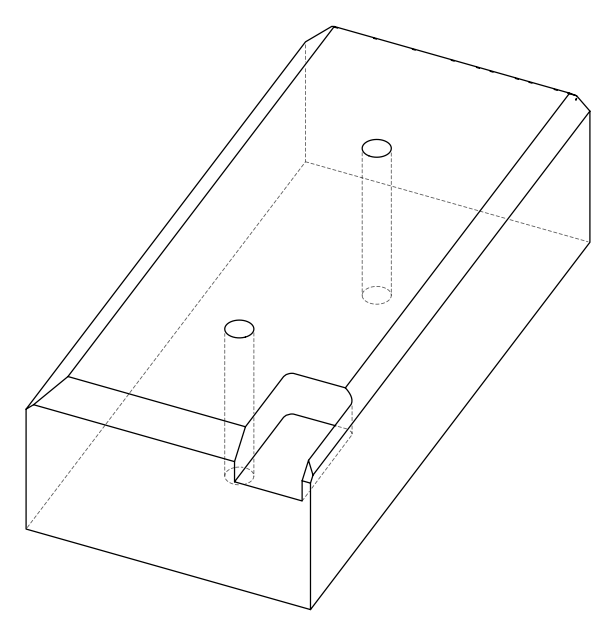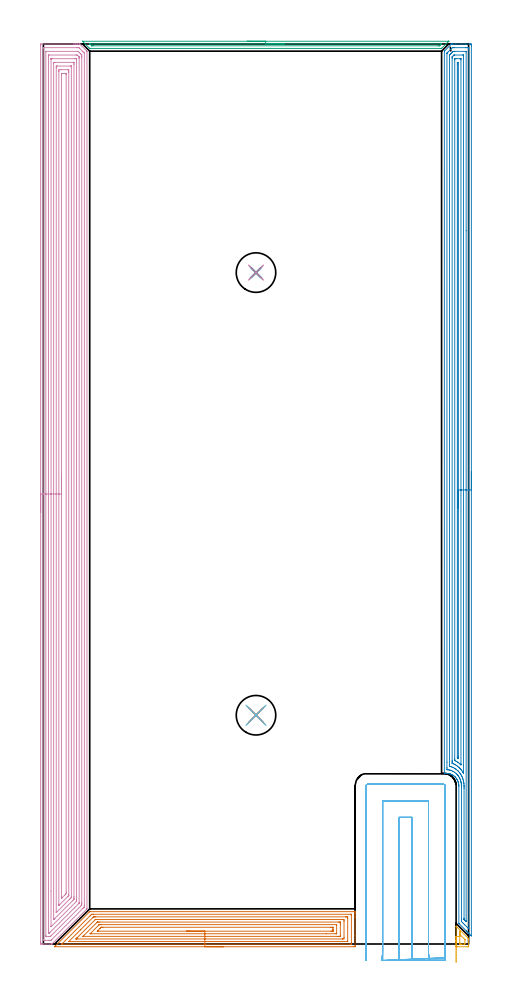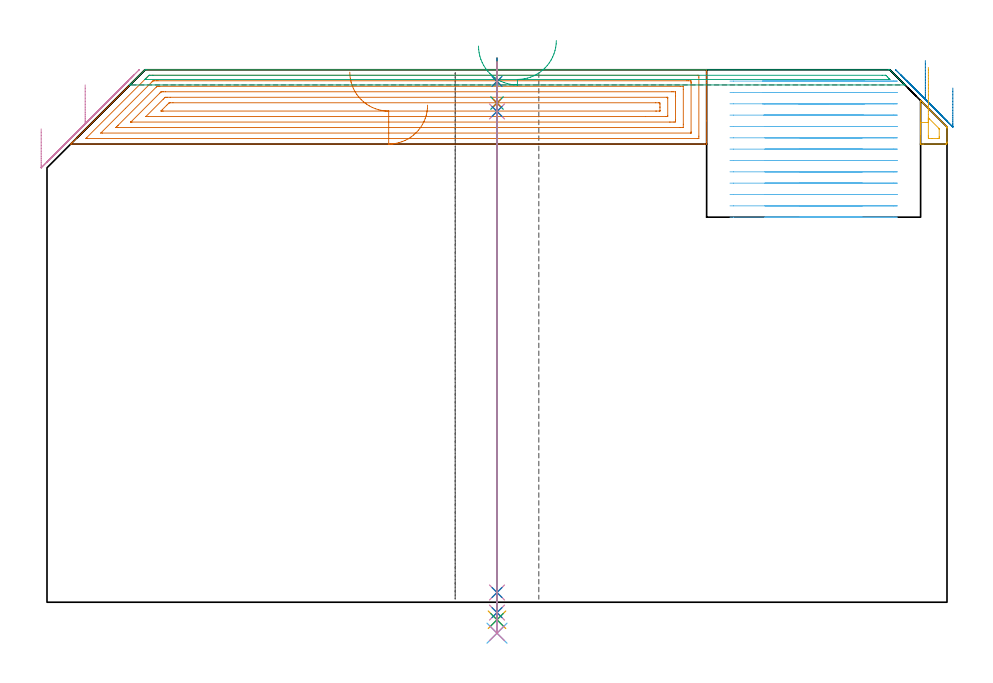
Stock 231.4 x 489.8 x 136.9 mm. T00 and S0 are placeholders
(PLAN: 16 operations, 10 tool changes, 91.4 min)
(1 AREA_MILL | FG_CHAMFER_SURFACE | UGT0205_001 | 8.98 min | 31950 mm3)
(2 AREA_MILL_1 | FG_CHAMFER_SURFACE_1 | UGT0205_001 | 21.29 min | 52848 mm3)
(3 AREA_MILL_2 | FG_CHAMFER_SURFACE_2 | UGT0205_001 | 3.29 min | 1511 mm3)
(4 AREA_MILL_3 | FG_CHAMFER_SURFACE_3 | UGT0205_001 | 35.18 min | 152460 mm3)
(5 AREA_MILL_4 | FG_CHAMFER_SURFACE_4 | UGT0205_001 | 0.37 min | 1217 mm3)
(6 MILL_SLOT | SLOT_PARTIAL_RECTANGULAR | NXT0201_011 | Follow Part, ap 3, ae 75% | 18.59 min | 187749 mm3)
(7 SPOT_DRILL | STEP1HOLE | NXT0321_9005460120000 | 0.05 min | 176 mm3)
(8 SPOT_DRILL_1 | STEP1HOLE_1 | NXT0321_9005460120000 | 0.05 min | 184 mm3)
(9 DRILL_BLIND_HOLE_INTO_CENTER | STEP1HOLE | UGT0301_180 | 0.04 min | 122 mm3)
(10 GUN_DRILL_THROUGH_HOLE | STEP1HOLE | UGT0307_001 | 0.61 min | 2484 mm3)
(11 SPADE_DRILL_TO_ENLARGE_THROUGH_HOLE | STEP1HOLE | UGT0306_004 | 0.58 min | 16719 mm3)
(12 DRILL_TO_ENLARGE_THROUGH_HOLE | STEP1HOLE | UGT0301_052 | 0.59 min | 30101 mm3)
(13 DRILL_BLIND_HOLE_INTO_CENTER_1 | STEP1HOLE_1 | UGT0301_180 | 0.04 min | 139 mm3)
(14 GUN_DRILL_THROUGH_HOLE_1 | STEP1HOLE_1 | UGT0307_001 | 0.61 min | 2486 mm3)
(15 SPADE_DRILL_TO_ENLARGE_THROUGH_HOLE_1 | STEP1HOLE_1 | UGT0306_004 | 0.58 min | 16726 mm3)
(16 DRILL_TO_ENLARGE_THROUGH_HOLE_1 | STEP1HOLE_1 | UGT0301_052 | 0.59 min | 30087 mm3)
(TOOL UGT0205_001 | Chamfer Mill 20 x 3 x 45 deg. | D20 FL50 Z2)
(TOOL NXT0201_011 | ENDMILL 12mm [2P460-1200-NA 1630] | D12 FL38 Z6)
(TOOL NXT0321_9005460120000 | NC Spot Drill, 142deg, 12mm, Carbide, Uncoated | D12 PA142 FL30 Z2)
(TOOL UGT0301_180 | Twist Drill 5.7 mm | D5.7 PA118 FL55 Z2)
(TOOL UGT0307_001 | Gun Drill 5 mm | D5 PA130 FL24 Z1)
(TOOL UGT0306_004 | Spade Drill 13.5mm | D13.5 PA132 FL10 Z2)
(TOOL UGT0301_052 | Twist Drill 21.5 mm | D21.5 PA118 FL150 Z2)
(OP 1 AREA_MILL)
G17 G21 G94 G90
T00 M6
G54
G17 G0 G90 X97.85 Y-1.5 S1061 M3
G43 Z146.9 H0
Z127.8
G94 G1 X97.812 Z126.928 F250.
X97.698 Z126.063
X97.509 Z125.212
X97.247 Z124.38
X96.913 Z123.574
X96.51 Z122.8
X96.042 Z122.064
X95.51 Z121.372
X94.921 Z120.729
X94.278 Z120.14
X93.586 Z119.608
X92.85 Z119.14
X92.076 Z118.737
X91.27 Z118.403
X90.438 Z118.141
X89.586 Z117.952
X88.722 Z117.838
X87.85 Z117.8
X6.172
X6.102 Y-1.499 Z117.799
X6.269 Y-1.33 Z117.967
X6.399 Y-1.2 Z118.098
X6.655 Y-0.945 Z118.355
X25.062 Y17.461 Z136.761
X25.205 Y17.598 Z136.887
X25.424 Y17.6 Z136.9
X169.45
X169.59 Y17.597 Z136.888
X169.593 Y17.545 Z136.837
X169.6 Y17.184 Z136.483
Y16.692 Z135.991
Y16.09 Z135.385
Y14.895 Z134.192
Y14.303 Z133.597
Y4.477 Z123.774
X169.599 Y-0.883 Z118.414
X169.597 Y-1.477 Z117.82
X169.593 Y-1.492 Z117.806
X169.004 Y-1.5 Z117.8
X87.85
Y-0.086 Z119.214
X10.264 Y-0.085 Z119.215
X10.168 Y-0.083 Z119.217
X9.993 Y-0.079 Z119.221
X10.071 Y0.01 Z119.31
X10.164 Y0.111 Z119.411
X10.264 Y0.214 Z119.514
X25.424 Y15.375 Z134.675
X25.782 Y15.731 Z135.031
X26.147 Y16.09 Z135.39
X26.234 Y16.172 Z135.472
X26.316 Y16.179 Z135.479
X27.112 Y16.185 Z135.485
X27.208
X167.22
X167.316 Y16.184 Z135.484
X167.507 Y16.179 Z135.479
X167.591 Y16.171 Z135.471
X167.594 Y16.143 Z135.443
X167.596 Y16.09 Z135.39
X167.6 Y15.709 Z135.009
X167.599 Y0.524 Z119.824
X167.592 Y0.01 Z119.31
X167.59 Y-0.078 Z119.222
X167.412 Y-0.083 Z119.217
X167.315 Y-0.085 Z119.215
X87.85 Y-0.086 Z119.214
Y1.328 Z120.628
X14.298 Y1.329 Z120.629
X13.834 Y1.33 Z120.63
X13.831
X20.19 Y7.691 Z126.991
X27.006 Y14.505 Z133.805
X27.208 Y14.704 Z134.004
X27.267 Y14.757 Z134.057
X27.315 Y14.764 Z134.064
X27.42 Y14.767 Z134.067
X27.633 Y14.77 Z134.07
X28.1 Y14.771 Z134.071
X28.524
X164.545
X164.97 Y14.77 Z134.07
X165.436 Y14.766 Z134.066
X165.583 Y14.765 Z134.065
X165.593 Y14.467 Z133.767
X165.598 Y14.303 Z133.603
X165.6 Y14.14 Z133.44
Y1.634 Z120.934
X165.597 Y1.469 Z120.769
X165.591 Y1.361 Z120.661
X165.588 Y1.334 Z120.634
X165.581 Y1.332 Z120.632
X165.553 Y1.33 Z120.63
X165.436 Y1.329 Z120.629
X87.85 Y1.328 Z120.628
Y2.743 Z122.043
X18.237
X17.915 Y2.746 Z122.046
X17.755 Y2.75 Z122.05
X17.715 Y2.756 Z122.056
X17.734 Y2.776 Z122.076
X17.966 Y3.015 Z122.315
X18.201 Y3.252 Z122.552
X18.29 Y3.341 Z122.641
X28.1 Y13.151 Z132.451
X28.231 Y13.278 Z132.578
X28.285 Y13.328 Z132.628
X28.314 Y13.35 Z132.65
X28.362 Y13.352 Z132.652
X28.572 Y13.355 Z132.655
X28.991 Y13.357 Z132.657
X162.814
X163.59 Y13.35 Z132.65
X163.6 Y12.57 Z131.87
Y12.516 Z131.816
Y3.584 Z122.884
X163.593 Y2.75 Z122.05
X162.761 Y2.743 Z122.043
X162.709
X87.85
Y4.157 Z123.457
X21.857
X21.614 Y4.158 Z123.458
X21.572 Y4.16 Z123.46
X21.569 Y4.161 Z123.461
X21.57 Y4.165 Z123.465
X21.588 Y4.187 Z123.487
X21.642 Y4.244 Z123.544
X21.693 Y4.295 Z123.595
X29.021 Y11.623 Z130.923
X29.315 Y11.907 Z131.207
X29.338 Y11.928 Z131.228
X29.374 Y11.936 Z131.236
X29.457 Y11.94 Z131.24
X29.565 Y11.942 Z131.242
X29.883 Y11.943 Z131.243
X30.456
X160.658
X160.978 Y11.942 Z131.242
X161.555 Y11.938 Z131.238
X161.579 Y11.936 Z131.236
X161.591 Y11.902 Z131.202
X161.596 Y11.623 Z130.923
X161.6 Y11. Z130.3
Y10.73 Z130.03
X161.599 Y4.748 Z124.048
X161.595 Y4.477 Z123.777
X161.59 Y4.172 Z123.472
X161.29 Y4.164 Z123.464
X160.978 Y4.16 Z123.46
X160.405 Y4.157 Z123.457
X160.086
X87.85
Y5.571 Z124.871
X26.115
X25.437 Y5.574 Z124.874
X25.424 Y5.575 Z124.875
Y5.576 Z124.876
X29.883 Y10.036 Z129.336
X30.231 Y10.381 Z129.681
X30.312 Y10.458 Z129.758
X30.363 Y10.503 Z129.803
X30.39 Y10.522 Z129.822
X30.43 Y10.523 Z129.823
X30.775 Y10.527 Z129.827
X30.976 Y10.529 Z129.829
X31.667
X159.395 Y10.528 Z129.828
X159.545 Y10.526 Z129.826
X159.581 Y10.523 Z129.823
X159.59 Y10.521 Z129.821
X159.594 Y10.511 Z129.811
X159.597 Y10.479 Z129.779
X159.6 Y10.323 Z129.623
Y5.857 Z125.157
X159.598 Y5.721 Z125.021
X159.593 Y5.613 Z124.913
X159.59 Y5.582 Z124.882
X159.579 Y5.578 Z124.878
X159.539 Y5.576 Z124.876
X159.194 Y5.572 Z124.872
X153.899 Y5.571 Z124.871
X87.85
Y6.985 Z126.285
X29.883 Y6.986 Z126.286
X29.712 Y6.987 Z126.287
X29.37 Y6.992 Z126.292
X29.303 Y6.996 Z126.296
X29.33 Y7.025 Z126.325
X29.384 Y7.084 Z126.384
X29.454 Y7.157 Z126.457
X29.669 Y7.372 Z126.672
X30.775 Y8.478 Z127.778
X31.008 Y8.71 Z128.01
X31.243 Y8.943 Z128.243
X31.388 Y9.082 Z128.382
X31.41 Y9.101 Z128.401
X31.441 Y9.108 Z128.408
X31.499 Y9.111 Z128.411
X31.667 Y9.113 Z128.413
X32.387 Y9.115 Z128.415
X156.519
X157.241 Y9.113 Z128.413
X157.41 Y9.111 Z128.411
X157.572 Y9.108 Z128.408
X157.59 Y8.943 Z128.243
X157.596 Y8.757 Z128.057
X157.6 Y8.05 Z127.35
Y7.86 Z127.16
X157.599 Y7.157 Z126.457
X157.597 Y7.062 Z126.362
X157.594 Y7.015 Z126.315
X157.591 Y6.995 Z126.295
X157.576 Y6.991 Z126.291
X157.41 Y6.989 Z126.289
X156.689 Y6.986 Z126.286
X156.519 Y6.985 Z126.285
X87.85
X86.978 Z126.323
X86.114 Z126.437
X85.262 Z126.626
X84.43 Z126.888
X83.624 Z127.222
X82.85 Z127.625
X82.114 Z128.094
X81.422 Z128.625
X80.779 Z129.214
X80.19 Z129.857
X79.658 Z130.55
X79.19 Z131.285
X78.787 Z132.059
X78.453 Z132.865
X78.191 Z133.697
X78.002 Z134.549
X77.888 Z135.414
X77.85 Z136.285
G0 Z146.9
M5
M2
(OP 2 AREA_MILL_1)
G17 G21 G94 G90
T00 M6
G54
G17 G0 G90 X232.9 Y257.1 S1061 M3
G43 Z146.9 H0
Z132.2
G94 G1 Y257.062 Z131.328 F250.
Y256.948 Z130.464
Y256.759 Z129.612
Y256.497 Z128.78
Y256.163 Z127.974
Y255.76 Z127.2
Y255.291 Z126.464
Y254.76 Z125.772
Y254.171 Z125.129
Y253.528 Z124.54
Y252.836 Z124.008
Y252.1 Z123.54
Y251.326 Z123.137
Y250.52 Z122.803
Y249.688 Z122.541
Y248.836 Z122.352
Y247.972 Z122.238
Y247.1 Z122.2
X232.899 Y4.525 Z122.201
X232.896 Y4.481
X232.889 Y4.409 Z122.203
X232.8 Y4.499 Z122.296
X232.729 Y4.571 Z122.37
X231.835 Y5.464 Z123.263
X231.671 Y5.626 Z123.423
X231.515 Y5.784 Z123.583
X231.388 Y5.911 Z123.709
X231.234 Y6.063 Z123.861
X231.087 Y6.212 Z124.011
X230.942 Y6.357 Z124.156
X230.797 Y6.501 Z124.299
X230.658 Y6.641 Z124.439
X230.495 Y6.804 Z124.603
X230.36 Y6.938 Z124.736
X230.23 Y7.069 Z124.868
X226.287 Y11.012 Z128.812
X226.131 Y11.171 Z128.966
X226.105 Y11.205 Z128.99
X226.1 Y11.27 Z129.
X226.096 Y85.941 Z129.001
X226.083 Y86.307 Z129.011
X226.081 Y86.37 Z129.014
X226.042 Y86.817 Z129.056
X225.974 Y87.263 Z129.125
X225.886 Y87.647 Z129.207
X225.873 Y87.711 Z129.223
X225.818 Y87.907 Z129.28
X225.761 Y88.094 Z129.332
X225.744 Y88.156 Z129.351
X225.577 Y88.606 Z129.519
X225.388 Y89.049 Z129.712
X225.17 Y89.434 Z129.927
X225.131 Y89.503 Z129.967
X224.853 Y89.942 Z130.245
X224.495 Y90.416 Z130.605
X224.311 Y90.63 Z130.789
X224.176 Y90.774 Z130.922
X224.119 Y90.835 Z130.98
X223.95 Y90.995 Z131.149
X223.866 Y91.075 Z131.233
X223.605 Y91.305 Z131.494
X223.326 Y91.522 Z131.771
X223.166 Y91.638 Z131.933
X223.127 Y91.667 Z131.973
X223.041 Y91.728 Z132.057
X222.927 Y91.798 Z132.169
X222.714 Y91.929 Z132.384
X222.274 Y92.166 Z132.825
X222.237 Y92.183 Z132.862
X222.052 Y92.267 Z133.042
X221.823 Y92.373 Z133.273
X221.481 Y92.505 Z133.618
X221.315 Y92.56 Z133.784
X221.134 Y92.621 Z133.965
X220.934 Y92.673 Z134.165
X220.491 Y92.769 Z134.609
X220.044 Y92.836 Z135.055
X219.429 Y92.873 Z135.67
X219.154 Y92.89 Z135.945
X218.372 Y92.898 Z136.727
X218.283 Y92.902 Z136.81
X218.203 Y92.91 Z136.889
X218.2 Y93.007 Z136.9
Y485.609
X218.205 Y485.907 Z136.89
X218.356 Y486.056 Z136.743
X218.446 Y486.146 Z136.654
X221.8 Y489.501 Z133.299
X221.929 Y489.629 Z133.169
X222.052 Y489.749 Z133.046
X222.096 Y489.79 Z133.001
X222.384 Y489.799 Z132.71
X222.72 Y489.8 Z132.379
X224.135 Z130.961
X227.498 Z127.598
X229.652 Z125.445
X232.276 Z122.822
X232.546 Y489.796 Z122.551
X232.893 Y489.79 Z122.204
X232.896 Y489.541 Z122.202
X232.899 Y489.183 Z122.201
X232.9 Y488.821 Z122.2
Y247.1
X231.486 Z123.614
X231.485 Y8.781 Z123.615
X231.484 Y8.59 Z123.616
X231.481 Y8.382 Z123.619
X231.479 Y8.293 Z123.621
X231.431 Y8.331 Z123.669
X231.162 Y8.59 Z123.938
X230.797 Y8.953 Z124.303
X230.266 Y9.484 Z124.834
X229.372 Y10.377 Z125.728
X228.479 Y11.27 Z126.621
X228.173 Y11.578 Z126.927
X227.597 Y12.164 Z127.503
X227.521 Y12.253 Z127.579
X227.519 Y12.332 Z127.581
X227.516 Y12.5 Z127.584
X227.514 Y12.837 Z127.586
Y13.057
X227.512 Y85.196 Z127.588
X227.51 Y85.414 Z127.59
X227.501 Y86.1 Z127.599
X227.494 Y86.307 Z127.606
X227.44 Y87.056 Z127.66
X227.424 Y87.2 Z127.676
X227.299 Y87.97 Z127.801
X227.264 Y88.129 Z127.836
X227.133 Y88.618 Z127.967
X227.025 Y88.987 Z128.075
X226.864 Y89.431 Z128.236
X226.678 Y89.88 Z128.422
X226.6 Y90.06 Z128.5
X226.425 Y90.402 Z128.675
X226.216 Y90.774 Z128.884
X225.846 Y91.364 Z129.254
X225.618 Y91.667 Z129.482
X225.55 Y91.752 Z129.55
X225.188 Y92.187 Z129.912
X224.829 Y92.56 Z130.271
X224.676 Y92.704 Z130.424
X223.895 Y93.357 Z131.205
X223.801 Y93.425 Z131.299
X223.76 Y93.453 Z131.34
X223.245 Y93.772 Z131.855
X222.927 Y93.944 Z132.173
X222.669 Y94.077 Z132.431
X222.08 Y94.347 Z133.02
X222.052 Y94.358 Z133.048
X222.035 Y94.364 Z133.065
X221.515 Y94.538 Z133.585
X221.178 Y94.633 Z133.922
X220.818 Y94.714 Z134.282
X220.303 Y94.798 Z134.797
X219.811 Y94.85 Z135.289
X219.669 Y94.863 Z135.431
X219.646 Y94.867 Z135.454
X219.625 Y94.872 Z135.475
X219.621 Y94.899 Z135.479
X219.617 Y95.048 Z135.483
X219.615 Y95.24 Z135.485
X219.614 Y95.944 Z135.486
Y98.974
X219.615 Y484.526 Z135.485
X219.616 Y484.716 Z135.484
X219.619 Y484.804 Z135.481
X219.621 Y484.844 Z135.479
X219.641 Y484.879 Z135.459
X219.751 Y484.995 Z135.349
X219.89 Y485.138 Z135.21
X220.303 Y485.554 Z134.797
X222.146 Y487.396 Z132.954
X222.546 Y487.785 Z132.554
X222.927 Y487.792 Z132.173
X223.407 Y487.798 Z131.693
X229.922 Y487.8 Z125.178
X230.797 Z124.303
X231.277 Y487.799 Z123.823
X231.433 Y487.793 Z123.667
X231.462 Y487.79 Z123.638
X231.479 Y487.78 Z123.621
X231.481 Y487.746 Z123.619
X231.484 Y487.587 Z123.616
X231.485 Y487.396 Z123.615
X231.486 Y486.692 Z123.614
Y247.1
X230.072 Z125.028
X230.071 Y12.905 Z125.029
X230.067 Y12.164 Z125.033
X230.066 Y12.156 Z125.034
X230.044 Y12.164 Z125.056
X229.922 Y12.28 Z125.178
X229.143 Y13.057 Z125.957
X229.048 Y13.156 Z126.052
X228.955 Y13.256 Z126.145
X228.935 Y13.294 Z126.165
X228.932 Y13.421 Z126.168
X228.93 Y13.584 Z126.17
X228.929 Y13.828 Z126.171
X228.928 Y13.95 Z126.172
X228.927 Y84.644 Z126.173
X228.926 Y85.414 Z126.174
X228.925 Y85.54 Z126.175
X228.911 Y86.307 Z126.189
X228.906 Y86.452 Z126.194
X228.852 Y87.2 Z126.248
X228.831 Y87.422 Z126.269
X228.726 Y88.094 Z126.374
X228.658 Y88.492 Z126.442
X228.542 Y88.987 Z126.558
X228.349 Y89.701 Z126.751
X228.291 Y89.88 Z126.809
X228.173 Y90.208 Z126.927
X227.946 Y90.774 Z127.154
X227.772 Y91.184 Z127.328
X227.521 Y91.667 Z127.579
X227.299 Y92.059 Z127.801
X226.981 Y92.56 Z128.119
X226.752 Y92.893 Z128.348
X226.425 Y93.324 Z128.675
X226.32 Y93.453 Z128.78
X225.959 Y93.867 Z129.141
X225.55 Y94.289 Z129.55
X225.49 Y94.347 Z129.61
X224.676 Y95.018 Z130.424
X224.383 Y95.24 Z130.717
X223.801 Y95.612 Z131.299
X223.041 Y96.017 Z132.059
X222.927 Y96.068 Z132.173
X222.777 Y96.133 Z132.323
X222.052 Y96.41 Z133.048
X221.652 Y96.542 Z133.448
X221.178 Y96.667 Z133.922
X221.069 Y96.697 Z134.031
X221.038 Y96.707 Z134.062
X221.034 Y96.773 Z134.066
X221.031 Y96.874 Z134.069
X221.029 Y97.027 Z134.071
Y97.179
Y482.93
X221.03 Y483.081 Z134.07
X221.036 Y483.823 Z134.064
X221.104 Y483.898 Z133.996
X221.178 Y483.975 Z133.922
X221.543 Y484.343 Z133.557
X221.915 Y484.716 Z133.185
X222.426 Y485.227 Z132.674
X222.809 Y485.61 Z132.291
X222.87 Y485.668 Z132.23
X222.927 Y485.718 Z132.173
X223.015 Y485.79 Z132.085
X223.099 Y485.793 Z132.001
X223.271 Y485.797 Z131.829
X223.615 Y485.8 Z131.485
X223.801 Z131.299
X229.922 Y485.799 Z125.178
X229.985 Y485.798 Z125.115
X230.034 Y485.794 Z125.066
X230.061 Y485.791 Z125.039
X230.065 Y485.76 Z125.035
X230.069 Y485.61 Z125.031
X230.071 Y485.458 Z125.029
X230.072 Y388.185 Z125.028
Y247.1
X228.657 Z126.443
Y93.453
X228.655 Y93.073 Z126.445
X228.654 Y92.963 Z126.446
X228.651 Y92.924 Z126.449
X228.606 Y92.979 Z126.494
X228.588 Y93.004 Z126.512
X228.544 Y93.075 Z126.556
X228.316 Y93.453 Z126.784
X228.173 Y93.678 Z126.927
X227.724 Y94.347 Z127.376
X227.299 Y94.895 Z127.801
X227.006 Y95.24 Z128.094
X226.729 Y95.547 Z128.371
X226.425 Y95.857 Z128.675
X226.124 Y96.133 Z128.976
X225.55 Y96.611 Z129.55
X225.019 Y97.027 Z130.081
X224.676 Y97.247 Z130.424
X224.138 Y97.575 Z130.962
X223.801 Y97.751 Z131.299
X223.469 Y97.92 Z131.631
X222.927 Y98.146 Z132.173
X222.555 Y98.3 Z132.545
X222.477 Y98.339 Z132.623
X222.449 Y98.363 Z132.651
X222.447 Y98.409 Z132.653
X222.444 Y98.813 Z132.656
X222.443 Y99.307 Z132.657
Y99.706
Y482.036
X222.445 Y482.529 Z132.655
X222.448 Y482.73 Z132.652
X222.45 Y482.776 Z132.65
X222.476 Y482.815 Z132.624
X222.582 Y482.93 Z132.518
X222.755 Y483.105 Z132.345
X222.927 Y483.278 Z132.173
X223.198 Y483.546 Z131.902
X223.402 Y483.744 Z131.698
X223.437 Y483.776 Z131.663
X223.482 Y483.79 Z131.618
X223.824 Y483.8 Z131.276
X228.196 Z126.904
X228.594 Y483.793 Z126.506
X228.642 Y483.79 Z126.458
X228.651 Y483.782 Z126.449
X228.653 Y483.767 Z126.447
X228.656 Y483.712 Z126.444
X228.657 Y483.66 Z126.443
Y483.329
Y247.1
X227.243 Z127.857
Y97.92
X227.238 Y97.56 Z127.862
X227.236 Y97.521 Z127.864
X227.235 Y97.519 Z127.865
X227.214 Y97.534 Z127.886
X227.157 Y97.582 Z127.943
X227.104 Y97.628 Z127.996
X226.771 Y97.92 Z128.329
X226.425 Y98.203 Z128.675
X225.661 Y98.813 Z129.439
X225.55 Y98.889 Z129.55
X225.343 Y99.024 Z129.757
X224.676 Y99.417 Z130.424
X224.144 Y99.706 Z130.956
X223.97 Y99.806 Z131.13
X223.864 Y99.87 Z131.236
X223.862 Y99.916 Z131.238
X223.859 Y100.125 Z131.241
X223.857 Y100.543 Z131.243
Y100.6
X223.858 Y481.143 Z131.242
X223.864 Y481.561 Z131.236
X223.87 Y481.76 Z131.23
X223.894 Y481.784 Z131.206
X223.941 Y481.79 Z131.159
X224.035 Y481.797 Z131.065
X224.676 Y481.8 Z130.424
X224.907 Z130.193
X226.425 Z128.675
X226.656 Z128.444
X227.145 Y481.796 Z127.955
X227.196 Y481.794 Z127.904
X227.229 Y481.791 Z127.871
X227.236 Y481.761 Z127.864
X227.243 Y481.143 Z127.857
Y247.1
X225.829 Z129.271
Y102.102
X225.828 Y101.493 Z129.272
X225.826 Y101.211 Z129.274
X225.822 Y100.938 Z129.278
X225.55 Y101.085 Z129.55
X225.295 Y101.238 Z129.805
X225.279 Y101.249 Z129.821
X225.276 Y101.272 Z129.824
X225.273 Y101.322 Z129.827
X225.272 Y101.398 Z129.828
X225.271 Y101.493 Z129.829
Y478.748
X225.272 Y479.356 Z129.828
X225.275 Y479.638 Z129.825
X225.278 Y479.735 Z129.822
X225.285 Y479.79 Z129.815
X225.333 Y479.792 Z129.767
X225.55 Y479.797 Z129.55
X225.695 Z129.405
X225.81 Y479.792 Z129.29
X225.821 Y479.79 Z129.279
X225.824 Y479.772 Z129.276
X225.827 Y479.723 Z129.273
X225.828 Y479.641 Z129.272
X225.829 Y247.1 Z129.271
Y246.228 Z129.309
Y245.363 Z129.423
Y244.512 Z129.612
Y243.68 Z129.874
Y242.874 Z130.208
Y242.1 Z130.611
Y241.364 Z131.08
Y240.672 Z131.611
Y240.029 Z132.2
Y239.44 Z132.843
Y238.908 Z133.535
Y238.44 Z134.271
Y238.037 Z135.045
Y237.703 Z135.851
Y237.441 Z136.683
Y237.252 Z137.535
Y237.138 Z138.4
Y237.1 Z139.271
G0 Z146.9
M5
M2
(OP 3 AREA_MILL_2)
G17 G21 G94 G90
T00 M6
G54
G17 G0 G90 X110.95 Y491.3 S1061 M3
G43 Z146.9 H0
Z143.
G94 G1 X110.988 Z142.128 F250.
X111.102 Z141.264
X111.291 Z140.412
X111.553 Z139.58
X111.887 Z138.774
X112.29 Z138.
X112.758 Z137.264
X113.289 Z136.572
X113.879 Z135.929
X114.522 Z135.34
X115.214 Z134.808
X115.95 Z134.34
X116.724 Z133.937
X117.53 Z133.603
X118.362 Z133.341
X119.213 Z133.152
X120.078 Z133.038
X120.95 Z133.
X220.513
X220.591 Y491.298
X220.593 Y491.297 Z133.001
X220.591 Y491.29 Z133.007
X220.437 Y491.136 Z133.161
X220.294 Y490.993 Z133.305
X216.823 Y487.524 Z136.775
X216.695 Y487.404 Z136.89
X216.427 Y487.4 Z136.9
X25.473
X25.205 Y487.404 Z136.89
X25.075 Y487.524 Z136.775
X21.606 Y490.993 Z133.305
X21.463 Y491.136 Z133.161
X21.308 Y491.291 Z133.007
X21.307 Y491.297 Z133.001
X21.308 Y491.299 Z132.999
X21.387 Y491.3 Z133.
X120.95
Y489.886 Z134.414
X216.427 Y489.885 Z134.415
X216.516 Y489.884 Z134.416
X216.694 Y489.879 Z134.421
X216.717 Y489.876 Z134.424
X216.707 Y489.864 Z134.436
X216.682 Y489.834 Z134.466
X216.646 Y489.796 Z134.504
X216.537 Y489.687 Z134.613
X216.427 Y489.577 Z134.723
X216.09 Y489.241 Z135.059
X215.747 Y488.904 Z135.396
X215.674 Y488.835 Z135.465
X215.65 Y488.821 Z135.479
X215.62 Y488.818 Z135.482
X215.535 Y488.816 Z135.484
X214.732 Y488.814 Z135.486
X27.257
X26.453 Y488.815 Z135.485
X26.365 Y488.817 Z135.483
X26.277 Y488.821 Z135.479
X26.234 Y488.828 Z135.472
X26.206 Y488.852 Z135.448
X26.15 Y488.904 Z135.396
X25.473 Y489.577 Z134.723
X25.256 Y489.796 Z134.504
X25.187 Y489.872 Z134.428
X25.183 Y489.878 Z134.422
X25.189 Y489.88 Z134.42
X25.234 Y489.884 Z134.416
X25.294 Y489.885 Z134.415
X25.383 Y489.886 Z134.414
X120.95
X121.821 Z134.452
X122.686 Z134.566
X123.538 Z134.755
X124.37 Z135.017
X125.176 Z135.351
X125.95 Z135.754
X126.686 Z136.223
X127.378 Z136.754
X128.021 Z137.343
X128.61 Z137.986
X129.141 Z138.678
X129.61 Z139.414
X130.013 Z140.188
X130.347 Z140.994
X130.609 Z141.826
X130.798 Z142.678
X130.912 Z143.543
X130.95 Z144.414
G0 Z146.9
M5
M2
(OP 4 AREA_MILL_3)
G17 G21 G94 G90
T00 M6
G54
G17 G0 G90 X-1.5 Y234.9 S1061 M3
G43 Z146.9 H0
Z121.7
G94 G1 Y234.938 Z120.828 F250.
Y235.052 Z119.964
Y235.241 Z119.112
Y235.503 Z118.28
Y235.837 Z117.474
Y236.24 Z116.7
Y236.708 Z115.964
Y237.24 Z115.272
Y237.829 Z114.629
Y238.472 Z114.04
Y239.164 Z113.508
Y239.9 Z113.04
Y240.674 Z112.637
Y241.48 Z112.303
Y242.312 Z112.041
Y243.164 Z111.852
Y244.028 Z111.738
Y244.9 Z111.7
Y489.184
X-1.496 Y489.501 Z111.702
X-1.492 Y489.79 Z111.706
X-1.199 Y489.8 Z111.999
X16.275 Z129.47
X16.888 Z130.082
X17.442 Z130.639
X17.779 Z130.975
X18.332 Z131.528
X18.669 Z131.864
X19.5 Z132.699
X19.56 Z132.758
X19.791 Y489.799 Z132.989
X19.82 Y489.78 Z133.02
X23.578 Y486.022 Z136.778
X23.7 Y485.894 Z136.885
Y485.611 Z136.9
Y19.372
Y19.106 Z136.884
X23.585 Y18.984 Z136.784
X4.718 Y0.117 Z117.916
X4.619 Y0.02 Z117.817
X4.592 Y0.001 Z117.788
X4.421 Y0. Z117.62
X4.361 Z117.56
X3.531 Z116.725
X1.413 Z114.61
X-0.031 Z113.164
X-0.645 Z112.551
X-0.922 Y0.001 Z112.274
X-1.144 Y0.003 Z112.053
X-1.491 Y0.008 Z111.705
X-1.493 Y0.043 Z111.704
X-1.498 Y0.616 Z111.702
X-1.5 Y1.196 Z111.7
Y244.9
X-0.086 Z113.114
Y487.452
X-0.085 Y487.507 Z113.115
X-0.081 Y487.616 Z113.119
X-0.075 Y487.79 Z113.125
X-0.031 Y487.792 Z113.169
X0.46 Y487.799 Z113.66
X18.269 Y487.8 Z131.469
X18.669 Y487.797 Z131.869
X19.169 Y487.79 Z132.369
X19.366 Y487.772 Z132.566
X19.56 Y487.586 Z132.76
X19.751 Y487.398 Z132.951
X21.538 Y485.612 Z134.738
X22.231 Y484.91 Z135.431
X22.275 Y484.864 Z135.475
X22.281 Y484.773 Z135.481
X22.284 Y484.718 Z135.484
X22.285 Y484.664 Z135.485
X22.286 Y21.104 Z135.486
X22.284 Y20.266 Z135.484
X22.283 Y20.214 Z135.483
X22.279 Y20.16 Z135.479
X22.263 Y20.124 Z135.463
X22.231 Y20.089 Z135.431
X21.877 Y19.728 Z135.077
X21.523 Y19.372 Z134.723
X4.486 Y2.337 Z117.686
X4.421 Y2.273 Z117.621
X4.165 Y2.027 Z117.365
X3.922 Y2.009 Z117.122
X3.531 Y2.004 Z116.731
X3.041 Y2. Z116.241
X0.859 Y2.001 Z114.059
X0.367 Y2.003 Z113.567
X-0.031 Y2.01 Z113.169
X-0.079 Y2.027 Z113.121
X-0.086 Y2.402 Z113.114
Y244.9
X1.328 Z114.528
X1.329 Y485.612 Z114.529
X1.33 Y485.717 Z114.53
X1.332 Y485.769 Z114.532
X1.334 Y485.787 Z114.534
X1.375 Y485.791 Z114.575
X1.563 Y485.799 Z114.763
X18.482 Y485.8 Z131.682
X18.669 Y485.797 Z131.869
X18.857 Y485.79 Z132.057
X18.903 Y485.786 Z132.103
X18.93 Y485.765 Z132.13
X18.983 Y485.715 Z132.183
X19.089 Y485.612 Z132.289
X19.56 Y485.141 Z132.76
X19.982 Y484.718 Z133.182
X20.45 Y484.246 Z133.65
X20.864 Y483.825 Z134.064
X20.869 Y483.406 Z134.069
X20.871 Y482.932 Z134.071
Y482.51
Y22.523
X20.869 Y22.052 Z134.069
X20.865 Y21.636 Z134.065
X20.853 Y21.159 Z134.053
X20.653 Y20.955 Z133.853
X20.45 Y20.75 Z133.65
X4.155 Y4.455 Z117.355
X3.886 Y4.188 Z117.086
X3.704 Y4.015 Z116.904
X3.531 Y4.01 Z116.731
X2.827 Y4.001 Z116.027
X1.75 Y4. Z114.95
X1.562 Y4.002 Z114.762
X1.437 Y4.005 Z114.637
X1.342 Y4.01 Z114.542
X1.335 Y4.049 Z114.535
X1.333 Y4.188 Z114.533
X1.329 Y4.61 Z114.529
X1.328 Y244.9 Z114.528
X2.743 Z115.943
Y482.932
X2.746 Y483.719 Z115.946
X2.75 Y483.773 Z115.95
X2.752 Y483.79 Z115.952
X2.774 Y483.792 Z115.974
X2.882 Y483.797 Z116.082
X3.098 Y483.799 Z116.298
X17.804 Y483.8 Z131.004
X18.237 Y483.793 Z131.437
X18.451 Y483.788 Z131.651
X18.669 Y483.575 Z131.869
X19.315 Y482.932 Z132.515
X19.408 Y482.831 Z132.608
X19.45 Y482.779 Z132.65
X19.452 Y482.734 Z132.652
X19.455 Y482.537 Z132.655
X19.457 Y482.142 Z132.657
Y482.039
Y22.55
X19.455 Y22.352 Z132.655
X19.452 Y22.254 Z132.652
X19.449 Y22.21 Z132.649
X19.427 Y22.185 Z132.627
X19.301 Y22.052 Z132.501
X16.888 Y19.637 Z130.088
X3.531 Y6.281 Z116.731
X3.376 Y6.13 Z116.576
X3.276 Y6.037 Z116.476
X3.24 Y6.01 Z116.44
X3.189 Y6.007 Z116.389
X3.084 Y6.004 Z116.284
X2.874 Z116.074
X2.769 Y6.009 Z115.969
X2.749 Y6.011 Z115.949
X2.747 Y6.036 Z115.947
X2.745 Y6.09 Z115.945
X2.743 Y6.765 Z115.943
Y6.868
Y244.9
X4.157 Z117.357
Y481.411
X4.159 Y481.676 Z117.359
X4.161 Y481.751 Z117.361
X4.164 Y481.789 Z117.364
X4.178 Y481.792 Z117.378
X4.258 Y481.797 Z117.458
X4.421 Y481.799 Z117.621
X4.659 Y481.8 Z117.859
X17.127 Z130.327
X17.779 Y481.794 Z130.979
X17.995 Y481.79 Z131.195
X18.022 Y481.769 Z131.222
X18.032 Y481.758 Z131.232
X18.036 Y481.728 Z131.236
X18.041 Y481.588 Z131.241
X18.043 Y481.411 Z131.243
Y23.838
X18.042 Y23.575 Z131.242
X18.036 Y23.309 Z131.236
X18.034 Y23.243 Z131.234
X18.01 Y23.216 Z131.21
X17.95 Y23.151 Z131.15
X17.779 Y22.977 Z130.979
X4.348 Y9.547 Z117.548
X4.265 Y9.475 Z117.465
X4.163 Y9.408 Z117.363
X4.16 Y9.547 Z117.36
X4.158 Y9.666 Z117.358
X4.157 Y28.758 Z117.357
Y244.9
X5.571 Z118.771
X5.572 Y479.359 Z118.772
X5.574 Y479.676 Z118.774
X5.576 Y479.754 Z118.776
X5.577 Y479.785 Z118.777
X5.617 Y479.79 Z118.817
X5.766 Y479.797 Z118.966
X6.202 Y479.799 Z119.402
X6.654 Y479.8 Z119.854
X15.998 Y479.799 Z129.198
X16.452 Y479.797 Z129.652
X16.596 Y479.79 Z129.796
X16.622 Y479.784 Z129.822
X16.624 Y479.734 Z129.824
X16.627 Y479.621 Z129.827
X16.628 Y479.359 Z129.828
X16.629 Y478.726 Z129.829
Y25.625
X16.628 Y24.993 Z129.828
X16.626 Y24.731 Z129.826
X16.622 Y24.416 Z129.822
X16.611 Y24.271 Z129.811
X16.536 Y24.192 Z129.736
X16.19 Y23.838 Z129.39
X6.202 Y13.85 Z119.402
X5.836 Y13.488 Z119.036
X5.727 Y13.384 Z118.927
X5.578 Y13.246 Z118.778
X5.575 Y13.45 Z118.775
X5.572 Y13.752 Z118.772
X5.571 Y18.244 Z118.771
Y244.9
X6.985 Z120.185
Y476.788
X6.987 Y477.573 Z120.187
X6.988 Y477.678 Z120.188
X6.992 Y477.779 Z120.192
X7.093 Y477.79 Z120.293
X7.758 Y477.799 Z120.958
X14.882 Z128.082
X15.107 Y477.796 Z128.307
X15.182 Y477.793 Z128.382
X15.204 Y477.791 Z128.404
X15.208 Y477.751 Z128.408
X15.212 Y477.681 Z128.412
X15.214 Y477.573 Z128.414
X15.215 Y477.466 Z128.415
X15.214 Y25.625 Z128.414
Y25.518
X15.211 Y25.41 Z128.411
X15.208 Y25.341 Z128.408
X15.186 Y25.295 Z128.386
X15.107 Y25.211 Z128.307
X14.87 Y24.969 Z128.07
X14.634 Y24.731 Z127.834
X14.425 Y24.522 Z127.625
X7.093 Y17.191 Z120.293
X7.026 Y17.126 Z120.226
X7.001 Y17.106 Z120.201
X6.995 Y17.101 Z120.195
X6.992 Y17.121 Z120.192
X6.989 Y17.263 Z120.189
X6.986 Y17.478 Z120.186
X6.985 Y17.586 Z120.185
Y244.9
X8.4 Z121.6
Y474.894
X8.402 Y475.366 Z121.602
X8.407 Y475.787 Z121.607
X8.861 Y475.8 Z122.061
X9.751 Z122.951
X13.313 Z126.513
X13.793 Y475.787 Z126.993
X13.798 Y475.314 Z126.998
X13.8 Y474.894 Z127.
Y474.418
Y26.936
X13.797 Y26.518 Z126.997
X13.793 Y26.4 Z126.993
X13.788 Y26.347 Z126.988
X13.753 Y26.308 Z126.953
X13.647 Y26.196 Z126.847
X13.326 Y25.873 Z126.526
X13.202 Y25.749 Z126.402
X8.612 Y21.159 Z121.812
X8.535 Y21.087 Z121.735
X8.48 Y21.039 Z121.68
X8.406 Y20.986 Z121.606
X8.402 Y21.08 Z121.602
X8.401 Y21.159 Z121.601
X8.4 Y21.341 Z121.6
Y21.634
Y244.9
X9.814 Z123.014
Y473.107
X9.816 Y473.529 Z123.016
X9.819 Y473.739 Z123.019
X9.82 Y473.783 Z123.02
X9.866 Y473.79 Z123.066
X9.967 Y473.797 Z123.167
X10.655 Y473.8 Z123.855
X10.855 Z124.055
X11.545 Z124.745
X11.746 Y473.799 Z124.946
X12.294 Y473.792 Z125.494
X12.354 Y473.79 Z125.554
X12.38 Y473.778 Z125.58
X12.381 Y473.736 Z125.581
X12.384 Y473.544 Z125.584
X12.386 Y473.157 Z125.586
Y473.107
Y28.304
X12.381 Y27.466 Z125.581
X12.379 Y27.411 Z125.579
X11.973 Y26.982 Z125.173
X11.545 Y26.542 Z124.745
X11.534 Y26.53 Z124.734
X10.096 Y25.092 Z123.296
X9.994 Y24.991 Z123.194
X9.909 Y24.908 Z123.109
X9.851 Y24.855 Z123.051
X9.825 Y24.832 Z123.025
X9.821 Y24.867 Z123.021
X9.814 Y25.575 Z123.014
Y25.625
Y244.9
Y245.772 Z123.052
Y246.637 Z123.166
Y247.488 Z123.354
Y248.32 Z123.617
Y249.126 Z123.951
Y249.9 Z124.353
Y250.636 Z124.822
Y251.328 Z125.353
Y251.971 Z125.943
Y252.56 Z126.586
Y253.092 Z127.278
Y253.56 Z128.014
Y253.963 Z128.788
Y254.297 Z129.594
Y254.559 Z130.426
Y254.748 Z131.277
Y254.862 Z132.142
Y254.9 Z133.014
G0 Z146.9
M5
M2
(OP 5 AREA_MILL_4)
G17 G21 G94 G90
T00 M6
G54
G17 G0 G90 X224.592 Y-10.086 S1061 M3
G43 Z146.9 H0
Z123.356
G94 G1 X224.593 Y-9.443 Z122.767 F250.
Y-8.75 Z122.236
X224.594 Y-8.015 Z121.767
X224.595 Y-7.241 Z121.364
Y-6.435 Z121.03
X224.596 Y-5.603 Z120.768
X224.597 Y-4.751 Z120.579
X224.598 Y-3.886 Z120.465
X224.599 Y-3.015 Z120.427
Y-2.143 Z120.465
X224.6 Y-1.278 Z120.579
X224.601 Y-0.427 Z120.768
X224.602 Y0.405 Z121.03
Y1.211 Z121.364
X224.603 Y1.985 Z121.767
X224.604 Y2.721 Z122.235
Y3.413 Z122.767
X224.605 Y4.056 Z123.356
X224.61 Y9.614 Z128.912
X224.647 Y9.646 Z128.941
X224.648
X224.663 Y9.64 Z128.935
X225.233 Y9.067 Z128.366
X231.099 Y3.202 Z122.499
X231.218 Y3.082 Z122.382
X231.349 Y2.948 Z122.247
X231.397 Y2.893 Z122.189
X231.398 Y2.765 Z122.062
X231.4 Y2.612 Z121.912
Y-0.975 Z118.324
X231.398 Y-1.164 Z118.135
X231.393 Y-1.493 Z117.807
X231.224 Y-1.497 Z117.803
X231.058 Y-1.5 Z117.8
X225.278
X224.942
X224.603 Y-1.497 Z117.797
X224.601 Y-1.496 Z117.798
Z117.799
X224.6 Y-1.45 Z117.844
X224.603 Y1.456 Z120.75
Y2.133 Z121.433
X224.605 Y4.056 Z123.356
X226.605 Y4.055 Z123.355
X226.607 Y5.031 Z124.331
X226.615 Y5.115 Z124.415
X226.627 Y5.213 Z124.513
X226.69 Y5.157 Z124.457
X226.901 Y4.948 Z124.248
X229.311 Y2.539 Z121.839
X229.359 Y2.485 Z121.785
X229.38 Y2.458 Z121.758
X229.39 Y2.418 Z121.718
X229.396 Y2.329 Z121.629
X229.4 Y2.24 Z121.54
X229.399 Y0.403 Z119.703
X229.395 Y0.224 Z119.524
X229.384 Y-0.079 Z119.221
X229.311 Y-0.081 Z119.219
X229.104 Y-0.084 Z119.216
X227.563 Y-0.086 Z119.214
X226.69
X226.645 Y-0.085 Z119.215
X226.622 Y-0.082 Z119.218
X226.617 Y-0.081 Z119.219
X226.611 Y-0.034 Z119.266
X226.604 Y0.319 Z119.619
X226.602 Y0.67 Z119.97
X226.605 Y4.055 Z123.355
Y4.644 Z123.998
X226.606 Y5.175 Z124.69
Y5.644 Z125.426
X226.607 Y6.047 Z126.2
Y6.38 Z127.005
Y6.643 Z127.838
Y6.832 Z128.689
X226.608 Y6.946 Z129.554
Y6.984 Z130.426
Y6.946 Z131.297
X226.607 Y6.832 Z132.162
Y6.643 Z133.014
Y6.38 Z133.846
Y6.047 Z134.652
X226.606 Y5.644 Z135.426
Y5.175 Z136.161
X226.605 Y4.644 Z136.854
Y4.055 Z137.497
G0 Z146.9
M5
M2
(OP 6 MILL_SLOT)
G17 G21 G94 G90
T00 M6
G54
G17 G0 G90 X200.919 Y-8.989 S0 M3
G43 Z146.9 H1
Z133.985
G94 G1 X200.665 Y-6. F250.
G2 X200.6 Y-4.473 R18. F500.
G1 Y68.9
X193.6
Y-4.473
G2 X193.535 Y-6. R18.
G1 X193.281 Y-8.989 F250.
X210.239 Y-8.957
X209.73 Y-6.
G2 X209.6 Y-4.473 R9. F500.
G1 Y77.9
X184.6
Y-4.473
G2 X184.469 Y-6. R9.
G1 X183.96 Y-8.956 F250.
X218.6 Y-7.473
Y-4.473
Y86. F500.
G3 X217.7 Y86.9 R0.9
G1 X176.5
G3 X175.6 Y86. R0.9
G1 Y-4.473
Y-7.473 F250.
G0 X200.919 Y-8.989 Z131.069
G1 X200.665 Y-6.
G2 X200.6 Y-4.473 R18. F500.
G1 Y68.9
X193.6
Y-4.473
G2 X193.535 Y-6. R18.
G1 X193.281 Y-8.989 F250.
X210.239 Y-8.957
X209.73 Y-6.
G2 X209.6 Y-4.473 R9. F500.
G1 Y77.9
X184.6
Y-4.473
G2 X184.469 Y-6. R9.
G1 X183.96 Y-8.956 F250.
X218.6 Y-7.473
Y-4.473
Y86. F500.
G3 X217.7 Y86.9 R0.9
G1 X176.5
G3 X175.6 Y86. R0.9
G1 Y-4.473
Y-7.473 F250.
G0 X200.919 Y-8.989 Z128.154
G1 X200.665 Y-6.
G2 X200.6 Y-4.473 R18. F500.
G1 Y68.9
X193.6
Y-4.473
G2 X193.535 Y-6. R18.
G1 X193.281 Y-8.989 F250.
X210.239 Y-8.957
X209.73 Y-6.
G2 X209.6 Y-4.473 R9. F500.
G1 Y77.9
X184.6
Y-4.473
G2 X184.469 Y-6. R9.
G1 X183.96 Y-8.956 F250.
X218.6 Y-7.473
Y-4.473
Y86. F500.
G3 X217.7 Y86.9 R0.9
G1 X176.5
G3 X175.6 Y86. R0.9
G1 Y-4.473
Y-7.473 F250.
G0 X200.732 Y-8.998 Z125.238
G1 X200.614 Y-6.
G2 X200.6 Y-5.293 R18. F500.
G1 Y68.9
X193.6
Y-5.284
G2 X193.586 Y-6. R18.
G1 X193.466 Y-8.998 F250.
X209.863 Y-8.991
X209.628 Y-6.
G2 X209.6 Y-5.293 R9. F500.
G1 Y77.9
X184.6
Y-5.284
G2 X184.571 Y-6. R9.
G1 X184.333 Y-8.99 F250.
X218.6 Y-8.293
Y-5.293
Y86. F500.
G3 X217.7 Y86.9 R0.9
G1 X176.5
G3 X175.6 Y86. R0.9
G1 Y-5.284
Y-8.284 F250.
G0 X200.6 Y-9. Z122.323
G1 Y-6.
Y68.9 F500.
X193.6
Y-6.
Y-9. F250.
X209.6
Y-6.
Y77.9 F500.
X184.6
Y-6.
Y-9. F250.
X218.6
Y-6.
Y86. F500.
G3 X217.7 Y86.9 R0.9
G1 X176.5
G3 X175.6 Y86. R0.9
G1 Y-6.
Y-9. F250.
G0 X200.6 Z119.408
G1 Y-6.
Y68.9 F500.
X193.6
Y-6.
Y-9. F250.
X209.6
Y-6.
Y77.9 F500.
X184.6
Y-6.
Y-9. F250.
X218.6
Y-6.
Y86. F500.
G3 X217.7 Y86.9 R0.9
G1 X176.5
G3 X175.6 Y86. R0.9
G1 Y-6.
Y-9. F250.
G0 X200.6 Z116.492
G1 Y-6.
Y68.9 F500.
X193.6
Y-6.
Y-9. F250.
X209.6
Y-6.
Y77.9 F500.
X184.6
Y-6.
Y-9. F250.
X218.6
Y-6.
Y86. F500.
G3 X217.7 Y86.9 R0.9
G1 X176.5
G3 X175.6 Y86. R0.9
G1 Y-6.
Y-9. F250.
G0 X200.6 Z113.577
G1 Y-6.
Y68.9 F500.
X193.6
Y-6.
Y-9. F250.
X209.6
Y-6.
Y77.9 F500.
X184.6
Y-6.
Y-9. F250.
X218.6
Y-6.
Y86. F500.
G3 X217.7 Y86.9 R0.9
G1 X176.5
G3 X175.6 Y86. R0.9
G1 Y-6.
Y-9. F250.
G0 X200.6 Z110.662
G1 Y-6.
Y68.9 F500.
X193.6
Y-6.
Y-9. F250.
X209.6
Y-6.
Y77.9 F500.
X184.6
Y-6.
Y-9. F250.
X218.6
Y-6.
Y86. F500.
G3 X217.7 Y86.9 R0.9
G1 X176.5
G3 X175.6 Y86. R0.9
G1 Y-6.
Y-9. F250.
G0 X200.6 Z107.746
G1 Y-6.
Y68.9 F500.
X193.6
Y-6.
Y-9. F250.
X209.6
Y-6.
Y77.9 F500.
X184.6
Y-6.
Y-9. F250.
X218.6
Y-6.
Y86. F500.
G3 X217.7 Y86.9 R0.9
G1 X176.5
G3 X175.6 Y86. R0.9
G1 Y-6.
Y-9. F250.
G0 X200.6 Z104.831
G1 Y-6.
Y68.9 F500.
X193.6
Y-6.
Y-9. F250.
X209.6
Y-6.
Y77.9 F500.
X184.6
Y-6.
Y-9. F250.
X218.6
Y-6.
Y86. F500.
G3 X217.7 Y86.9 R0.9
G1 X176.5
G3 X175.6 Y86. R0.9
G1 Y-6.
Y-9. F250.
G0 X200.6 Z101.915
G1 Y-6.
Y68.9 F500.
X193.6
Y-6.
Y-9. F250.
X209.6
Y-6.
Y77.9 F500.
X184.6
Y-6.
Y-9. F250.
X218.6
Y-6.
Y86. F500.
G3 X217.7 Y86.9 R0.9
G1 X176.5
G3 X175.6 Y86. R0.9
G1 Y-6.
Y-9. F250.
G0 X200.6 Z99.
G1 Y-6.
Y68.9 F500.
X193.6
Y-6.
Y-9. F250.
X209.6
Y-6.
Y77.9 F500.
X184.6
Y-6.
Y-9. F250.
X218.6
Y-6.
Y86. F500.
G3 X217.7 Y86.9 R0.9
G1 X176.5
G3 X175.6 Y86. R0.9
G1 Y-6.
Y-9. F250.
G0 Z146.9
M5
M2
(OP 7 SPOT_DRILL)
G17 G21 G94 G90
T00 M6
G54
G17 G0 G90 X115.7 Y124.5 S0 M3
G43 Z146.9 H0
G94 G81 G98 Z133.9 F250. R139.9
G80
M5
M2
(OP 8 SPOT_DRILL_1)
G17 G21 G94 G90
T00 M6
G54
G17 G0 G90 X115.7 Y365.4 S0 M3
G43 Z146.9 H0
G94 G81 G98 Z133.9 F250. R139.9
G80
M5
M2
(OP 9 DRILL_BLIND_HOLE_INTO_CENTER)
G17 G21 G94 G90
T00 M6
G54
G17 G0 G90 X115.7 Y124.5 S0 M3
G43 Z146.9 H0
G94 G81 G98 Z128.35 F250. R138.9
G80
M5
M2
(OP 10 GUN_DRILL_THROUGH_HOLE)
G17 G21 G94 G90
T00 M6
G54
G17 G0 G90 X115.7 Y124.5 M8
G43 Z146.9 H0
Z135.012
S716 M3
G94 G1 Z126.186 F125. M26
G4 X.084
Z2.5 F250.
G4 X.084
Z-2.666 F125.
G4 X.084
M5
M9
G0 Z135.012
Z146.9
M2
(OP 11 SPADE_DRILL_TO_ENLARGE_THROUGH_HOLE)
G17 G21 G94 G90
T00 M6
G54
G17 G0 G90 X115.7 Y124.5 S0 M3
G43 Z146.9 H0
G94 G73 G98 Z-4.505 F250. Q12.855 R138.9
G80
M5
M2
(OP 12 DRILL_TO_ENLARGE_THROUGH_HOLE)
G17 G21 G94 G90
T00 M6
G54
G17 G0 G90 X115.7 Y124.5 S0 M3
G43 Z146.9 H0
G94 G73 G98 Z-7.959 F250. Q20.694 R138.9
G80
M5
M2
(OP 13 DRILL_BLIND_HOLE_INTO_CENTER_1)
G17 G21 G94 G90
T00 M6
G54
G17 G0 G90 X115.7 Y365.4 S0 M3
G43 Z146.9 H0
G94 G81 G98 Z128.35 F250. R138.9
G80
M5
M2
(OP 14 GUN_DRILL_THROUGH_HOLE_1)
G17 G21 G94 G90
T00 M6
G54
G17 G0 G90 X115.7 Y365.4 M8
G43 Z146.9 H0
Z135.012
S716 M3
G94 G1 Z126.186 F125. M26
G4 X.084
Z2.5 F250.
G4 X.084
Z-2.666 F125.
G4 X.084
M5
M9
G0 Z135.012
Z146.9
M2
(OP 15 SPADE_DRILL_TO_ENLARGE_THROUGH_HOLE_1)
G17 G21 G94 G90
T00 M6
G54
G17 G0 G90 X115.7 Y365.4 S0 M3
G43 Z146.9 H0
G94 G73 G98 Z-4.505 F250. Q12.855 R138.9
G80
M5
M2
(OP 16 DRILL_TO_ENLARGE_THROUGH_HOLE_1)
G17 G21 G94 G90
T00 M6
G54
G17 G0 G90 X115.7 Y365.4 S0 M3
G43 Z146.9 H0
G94 G73 G98 Z-7.959 F250. Q20.694 R138.9
G80
M5
M2
